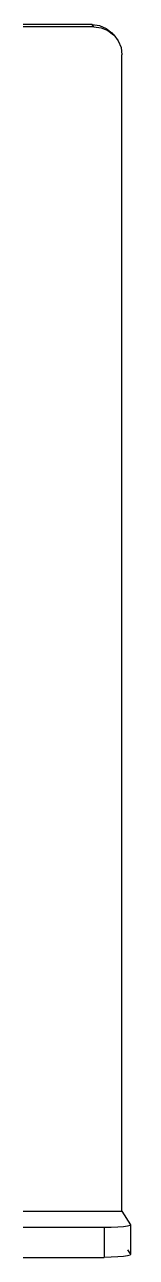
# Model space of a CAD drawing. Header units: metres. Extents: x -4.2 to 4.2, y -5.7 to 5.7.
# Drawn here: x 1.35 to 1.398, y -2.264 to -1.671 of the extents above; entities that cross this region are included whole.
import ezdxf

# ---------------------------------------------------------------- set-up
doc = ezdxf.new("R2010")
doc.units = ezdxf.units.M

msp = doc.modelspace()

# ---------------------------------------------------------------- linework, layer by layer
for p, q in [((1.38041, -1.67201), (0.42941, -1.67202)), ((1.37955, -1.67097), (1.32052, -1.67097)), ((1.37955, -1.67097), (1.38303, -1.67143)), ((1.38041, -1.67201), (1.37955, -1.67097)), ((1.38041, -1.67201), (1.38389, -1.67247)), ((1.38303, -1.67143), (1.38627, -1.67277)), ((1.38389, -1.67247), (1.38714, -1.67382)), ((1.38627, -1.67277), (1.38906, -1.67491)), ((1.38714, -1.67382), (1.38977, -1.67584)), ((1.38906, -1.67491), (1.38977, -1.67584)), ((1.38992, -1.67595), (1.38906, -1.67491)), ((1.38977, -1.67584), (1.38992, -1.67595)), ((1.38992, -1.67595), (1.39207, -1.67875)), ((1.39207, -1.67875), (1.39342, -1.682)), ((1.39342, -1.682), (1.39388, -1.68548)), ((1.39388, -2.24207), (1.39388, -1.68548)), ((0.28546, -2.24205), (1.39388, -2.24207)), ((1.39388, -2.24207), (1.39798, -2.24867)), ((1.39798, -2.24867), (1.39773, -2.24901)), ((1.39798, -2.24867), (1.39798, -2.26296)), ((1.3853, -2.25), (0.29997, -2.25)), ((1.38877, -2.24995), (1.3853, -2.25)), ((1.3853, -2.25), (1.3853, -2.2643)), ((1.39194, -2.24982), (1.38877, -2.24995)), ((1.39461, -2.24961), (1.39194, -2.24982)), ((1.39658, -2.24933), (1.39461, -2.24961)), ((1.39773, -2.24901), (1.39658, -2.24933)), ((0.29997, -2.2643), (1.3853, -2.2643)), ((1.38877, -2.26425), (1.3853, -2.2643)), ((1.39194, -2.26412), (1.38877, -2.26425)), ((1.39461, -2.26391), (1.39194, -2.26412)), ((1.39658, -2.26363), (1.39461, -2.26391)), ((1.39658, -2.2607), (1.39773, -2.26256)), ((1.39773, -2.26331), (1.39658, -2.26363)), ((1.39798, -2.26296), (1.39773, -2.26331))]:
    msp.add_line(p, q)

doc.saveas('drawing.dxf')
